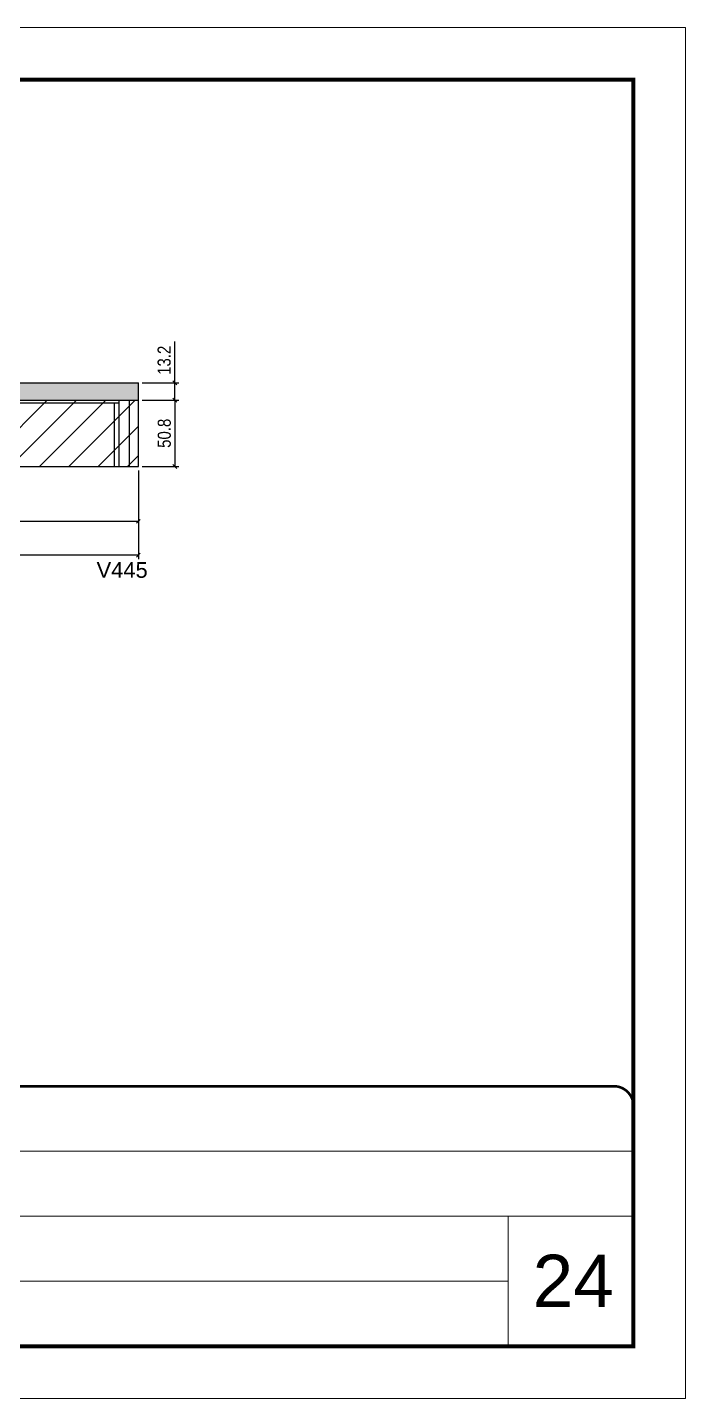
# Model space of a CAD drawing. Extents: x 137137 to 143418, y 10464 to 34486.
# Drawn here: x 142887 to 143391, y 27693 to 28743 of the extents above; entities that cross this region are included whole.
import ezdxf

# ---------------------------------------------------------------- set-up
doc = ezdxf.new("R2010")
doc.units = 0
doc.linetypes.add('CONTINUO', pattern=[0])
doc.linetypes.add('DASHED', pattern=[0.75, 0.5, -0.25])
for name, color, linetype in [('5', 5, 'Continuous'), ('COTA', 241, 'Continuous'), ('Painéis', 200, 'Continuous'), ('Reaproveitamento', 251, 'Continuous'), ('SARR_2.2x7', 40, 'Continuous'), ('SARR_3.5x7', 81, 'Continuous')]:
    doc.layers.add(name, color=color, linetype=linetype)
for name, color, linetype, lineweight in [('CARIMBO', 255, 'Continuous', 9), ('Folhas', 255, 'Continuous', 9), ('SARRAFO DE PRESSAO', 251, 'DASHED', 9)]:
    doc.layers.add(name, color=color, linetype=linetype, lineweight=lineweight)
doc.styles.add('ARIAL', font='arial.ttf')
doc.styles.add('COTA TECNICA', font='techl___.ttf', dxfattribs={"height": 10})
doc.styles.get("Standard").update_dxf_attribs({"font": 'arial.ttf'})
doc.dimstyles.new('PAINEL', dxfattribs={"dimtxt": 10, "dimasz": 3, "dimexe": 3, "dimexo": 3, "dimgap": 3, "dimtad": 1, "dimdec": 1, "dimzin": 12, "dimdsep": 46, "dimtxsty": 'COTA TECNICA', "dimblk1": 'OBLIQUE', "dimblk2": 'OBLIQUE', "dimsah": 1, "dimcen": 0.9, "dimclrd": 4, "dimclre": 4, "dimclrt": 240, "dimadec": 1, "dimazin": 3, "dimtfac": 1, "dimtdec": 1, "dimtmove": 0, "dimatfit": 3, "dimfxl": 1, "dimtolj": 1, "dimtzin": 12, "dimarcsym": 0})

# ---------------------------------------------------------------- blocks, each defined once
blk = doc.blocks.new('9999999999')
at = {"color": 30, "linetype": 'CONTINUO'}
for p, q in [((98564.6, 34379.6), (99584, 34379.6)), ((98564.6, 34329.8), (99488, 34329.8)), ((99584, 34329.8), (99488, 34329.8)), ((99488, 34329.8), (99488, 34230.2)), ((98564.6, 34280), (99488, 34280))]:
    blk.add_line(p, q, dxfattribs=at)
at = {"color": 30, "linetype": 'CONTINUO', "const_width": 2}
blk.add_lwpolyline([(99584, 34230.2), (99584, 34414.4, 0.414214), (99569, 34429.4), (98229, 34429.4, 0.414214), (98214, 34414.4), (98214, 34245.2, 0.414214), (98229, 34230.2), (99584, 34230.2)], format="xyb", dxfattribs=at)
at = {"layer": 'Folhas'}
blk.add_lwpolyline([(98139, 34190.2), (99624, 34190.2), (99624, 35240.2), (98139, 35240.2)], close=True, dxfattribs=at)
at = {"layer": 'Folhas', "color": 30, "const_width": 3}
blk.add_lwpolyline([(98214, 34230.2), (99584, 34230.2), (99584, 35200.2), (98214, 35200.2)], close=True, dxfattribs=at)
blk = doc.blocks.new('_Oblique')
at = {"color": 0, "linetype": 'ByBlock', "lineweight": -2}
blk.add_line((-0.5, -0.5), (0.5, 0.5), dxfattribs=at)
blk = doc.blocks.new('*D517')
at = {"layer": 'COTA', "color": 4, "lineweight": -2, "ltscale": 25, "transparency": 16777216}
for p, q in [((142115, 28403.7), (142115, 28335.7)), ((142971.6, 28403.7), (142971.6, 28335.7)), ((142971.6, 28338.7), (142115, 28338.7))]:
    blk.add_line(p, q, dxfattribs=at)
at = {"layer": 'Defpoints', "color": 0, "ltscale": 25, "transparency": 16777216}
for p in [(142115, 28406.7), (142971.6, 28406.7), (142115, 28338.7)]:
    blk.add_point(p, dxfattribs=at)
at = {"layer": 'COTA', "color": 4, "lineweight": -2, "ltscale": 25, "transparency": 16777216, "xscale": 3, "yscale": 3, "zscale": 3, "rotation": 180}
blk.add_blockref('_Oblique', (142115, 28338.7), dxfattribs=at)
at = {"layer": 'COTA', "color": 4, "lineweight": -2, "ltscale": 25, "transparency": 16777216, "xscale": 3, "yscale": 3, "zscale": 3}
blk.add_blockref('_Oblique', (142971.6, 28338.7), dxfattribs=at)
at = {"layer": 'COTA', "color": 240, "ltscale": 25, "transparency": 16777216, "insert": (142543.3, 28346.8), "char_height": 10, "attachment_point": 5, "style": 'COTA TECNICA'}
blk.add_mtext('\\A1;856.6', dxfattribs=at)
blk = doc.blocks.new('*D495')
at = {"layer": 'COTA', "color": 4, "lineweight": -2, "ltscale": 25, "transparency": 16777216}
for p, q in [((142727.6, 28403.7), (142727.6, 28361.7)), ((142971.6, 28403.7), (142971.6, 28361.7)), ((142727.6, 28364.7), (142971.6, 28364.7))]:
    blk.add_line(p, q, dxfattribs=at)
at = {"layer": 'Defpoints', "color": 0, "ltscale": 25, "transparency": 16777216}
for p in [(142727.6, 28406.7), (142971.6, 28406.7), (142971.6, 28364.7)]:
    blk.add_point(p, dxfattribs=at)
at = {"layer": 'COTA', "color": 4, "lineweight": -2, "ltscale": 25, "transparency": 16777216, "xscale": 3, "yscale": 3, "zscale": 3, "rotation": 180}
blk.add_blockref('_Oblique', (142727.6, 28364.7), dxfattribs=at)
at = {"layer": 'COTA', "color": 4, "lineweight": -2, "ltscale": 25, "transparency": 16777216, "xscale": 3, "yscale": 3, "zscale": 3}
blk.add_blockref('_Oblique', (142971.6, 28364.7), dxfattribs=at)
at = {"layer": 'COTA', "color": 240, "ltscale": 25, "transparency": 16777216, "insert": (142849.6, 28372.8), "char_height": 10, "attachment_point": 5, "style": 'COTA TECNICA'}
blk.add_mtext('\\A1;244', dxfattribs=at)
blk = doc.blocks.new('*D496')
at = {"layer": 'COTA', "color": 4, "lineweight": -2, "ltscale": 25, "transparency": 16777216}
for p, q in [((142974.6, 28457.5), (143002.6, 28457.5)), ((142999.6, 28457.5), (142999.6, 28406.7)), ((142974.6, 28406.7), (143002.6, 28406.7))]:
    blk.add_line(p, q, dxfattribs=at)
at = {"layer": 'Defpoints', "color": 0, "ltscale": 25, "transparency": 16777216}
for p in [(142971.6, 28457.5), (142971.6, 28406.7), (142999.6, 28406.7)]:
    blk.add_point(p, dxfattribs=at)
at = {"layer": 'COTA', "color": 4, "lineweight": -2, "ltscale": 25, "transparency": 16777216, "xscale": 3, "yscale": 3, "zscale": 3}
for p, rotation in [((142999.6, 28457.5), 90), ((142999.6, 28406.7), 270)]:
    blk.add_blockref('_Oblique', p, dxfattribs=dict(at, rotation=rotation))
at = {"layer": 'COTA', "color": 240, "ltscale": 25, "transparency": 16777216, "insert": (142991.5, 28432.1), "char_height": 10, "attachment_point": 5, "rotation": 90, "style": 'COTA TECNICA'}
blk.add_mtext('\\A1;50.8', dxfattribs=at)
blk = doc.blocks.new('*D497')
at = {"layer": 'COTA', "color": 4, "lineweight": -2, "ltscale": 25, "transparency": 16777216}
for p, q in [((142999.6, 28470.7), (142999.6, 28502.4)), ((142974.6, 28470.7), (143002.6, 28470.7)), ((142999.6, 28457.5), (142999.6, 28470.7)), ((142974.6, 28457.5), (143002.6, 28457.5))]:
    blk.add_line(p, q, dxfattribs=at)
at = {"layer": 'Defpoints', "color": 0, "ltscale": 25, "transparency": 16777216}
for p in [(142971.6, 28470.7), (142999.6, 28470.7), (142971.6, 28457.5)]:
    blk.add_point(p, dxfattribs=at)
at = {"layer": 'COTA', "color": 4, "lineweight": -2, "ltscale": 25, "transparency": 16777216, "xscale": 3, "yscale": 3, "zscale": 3}
for p, rotation in [((142999.6, 28470.7), 90), ((142999.6, 28457.5), 270)]:
    blk.add_blockref('_Oblique', p, dxfattribs=dict(at, rotation=rotation))
at = {"layer": 'COTA', "color": 240, "ltscale": 25, "transparency": 16777216, "insert": (142991.4, 28488), "char_height": 10, "attachment_point": 5, "rotation": 90, "style": 'COTA TECNICA'}
blk.add_mtext('\\A1;13.2', dxfattribs=at)

msp = doc.modelspace()

# ---------------------------------------------------------------- hatches: boundary and pattern name
at = {"layer": 'COTA', "linetype": 'ByBlock'}
h = msp.add_hatch(dxfattribs=at)
h.set_pattern_fill('AR-CONC', color=256, scale=0.03)
h.set_pattern_definition([(50, (2863.544, -4721.9605), (5.46554007, -0.47817257), [0.5715, -6.2865]), (355, (2863.544, -4721.9605), (-1.05730264, 5.73170536), [0.4572, -5.02921753]), (100.4514447, (2863.9995, -4722.0004), (4.40823741, 5.25353256), [0.48570026, -5.34270734]), (46.1842, (2863.544, -4720.4365), (8.13237123, -1.26126984), [0.85725, -9.42975]), (96.6355576, (2864.222, -4720.542), (7.122124, 7.42278374), [0.7285507, -8.01406824]), (351.184151, (2863.544, -4720.4365), (7.122124, 7.42278374), [0.685799, -7.54379196]), (21, (2864.306, -4720.8175), (4.54843174, -3.06795595), [0.5715, -6.2865]), (326, (2864.306, -4720.8175), (1.85406085, 5.52563898), [0.4572, -5.0292]), (71.451445, (2864.685, -4721.073), (6.40249258, 2.45768307), [0.48570026, -5.34269813]), (37.5, (2863.544, -4721.9605), (0.092658098, 2.536651166), [0, -4.96824, 0, -5.1054, 0, -5.04825]), (7.5, (2863.544, -4721.9605), (2.004589875, 3.005417245), [0, -2.91084, 0, -4.85394, 0, -1.92405]), (327.5, (2861.8448, -4721.9605), (4.067717855, -0.17186232), [0, -1.905, 0, -5.9436, 0, -7.8867]), (317.5, (2861.0828, -4721.9605), (4.44387544, 0.76279473), [0, -2.4765, 0, -3.94716, 0, -5.6007])])
h.paths.add_polyline_path([(142971.64, 28457.46), (142971.64, 28470.66), (142115.04, 28470.66), (142115.04, 28457.46)])
at = {"layer": 'Reaproveitamento', "ltscale": 25}
h = msp.add_hatch(dxfattribs=at)
h.set_pattern_fill('ANSI31', color=256, scale=5)
h.set_pattern_definition([(45, (1585, -4e-12), (-11.2253202, 11.2253202), [])])
h.paths.add_polyline_path([(142971.64, 28406.66), (142971.64, 28457.46), (142727.64, 28457.46), (142727.64, 28406.66)])
h.paths.add_polyline_path([(142811.62, 28415.13), (142879.24, 28415.13), (142884.74, 28431.1), (142817.12, 28431.1)], flags=24)

# ---------------------------------------------------------------- linework, layer by layer
at = {"layer": 'COTA', "linetype": 'ByBlock'}
for p in [(142115.04, 28470.66), (142971.64, 28457.46)]:
    msp.add_line(p, (142971.64, 28470.66), dxfattribs=at)
at = {"layer": 'Painéis'}
for p, q in [((142115.04, 28457.46), (142971.64, 28457.46)), ((142115.04, 28406.66), (142971.64, 28406.66))]:
    msp.add_line(p, q, dxfattribs=at)
at = {"layer": 'Painéis', "ltscale": 25}
msp.add_line((142971.64, 28406.66), (142971.64, 28457.46), dxfattribs=at)
at = {"layer": 'SARR_2.2x7', "linetype": 'Continuous'}
for p, q in [((142956.64, 28455.26), (142727.64, 28455.26)), ((142964.64, 28457.46), (142964.64, 28406.66))]:
    msp.add_line(p, q, dxfattribs=at)
at = {"layer": 'SARR_3.5x7'}
for p, q in [((142953.14, 28455.26), (142953.14, 28406.66)), ((142956.64, 28457.46), (142956.64, 28406.66))]:
    msp.add_line(p, q, dxfattribs=at)

# ---------------------------------------------------------------- block references
at = {"layer": 'SARRAFO DE PRESSAO', "color": 6, "linetype": 'ByBlock'}
msp.add_blockref('9999999999', (43766.81, -6497.3), dxfattribs=at)

# ---------------------------------------------------------------- texts
at = {"layer": '5', "linetype": 'Continuous'}
msp.add_text('V445', height=12, rotation=359.99996, dxfattribs=at).set_placement((142939.61, 28321.43))
at = {"layer": 'CARIMBO', "style": 'ARIAL'}
msp.add_text('24', height=40, dxfattribs=at).set_placement((143273.65, 27763.04))

# ---------------------------------------------------------------- dimensions: what is measured, and where the dimension line sits
at = {"layer": 'COTA', "ltscale": 25}
for base, p2, picture, middle in [((142999.63, 28470.66), (142971.64, 28470.66), '*D497', (142991.41, 28488.03)), ((142999.63, 28406.66), (142971.64, 28406.66), '*D496', (142991.5, 28432.06))]:
    dim = msp.add_linear_dim(base=base, p1=(142971.64, 28457.46), p2=p2, angle=90, dimstyle='PAINEL', dxfattribs=at)
    dim.commit()
    dim.dimension.update_dxf_attribs({"geometry": picture, "text_midpoint": middle})
dim = msp.add_linear_dim(base=(142115.04, 28338.7), p1=(142971.64, 28406.66), p2=(142115.04, 28406.66), dimstyle='PAINEL', dxfattribs=at)
dim.commit()
dim.dimension.update_dxf_attribs({"geometry": '*D517', "text_midpoint": (142543.34, 28346.83)})
dim = msp.add_linear_dim(base=(142971.64, 28364.69), p1=(142727.64, 28406.66), p2=(142971.64, 28406.66), dimstyle='PAINEL', override={"dimtmove": 1}, dxfattribs=at)
dim.commit()
dim.dimension.update_dxf_attribs({"geometry": '*D495', "text_midpoint": (142849.64, 28372.76)})

doc.saveas('drawing.dxf')
